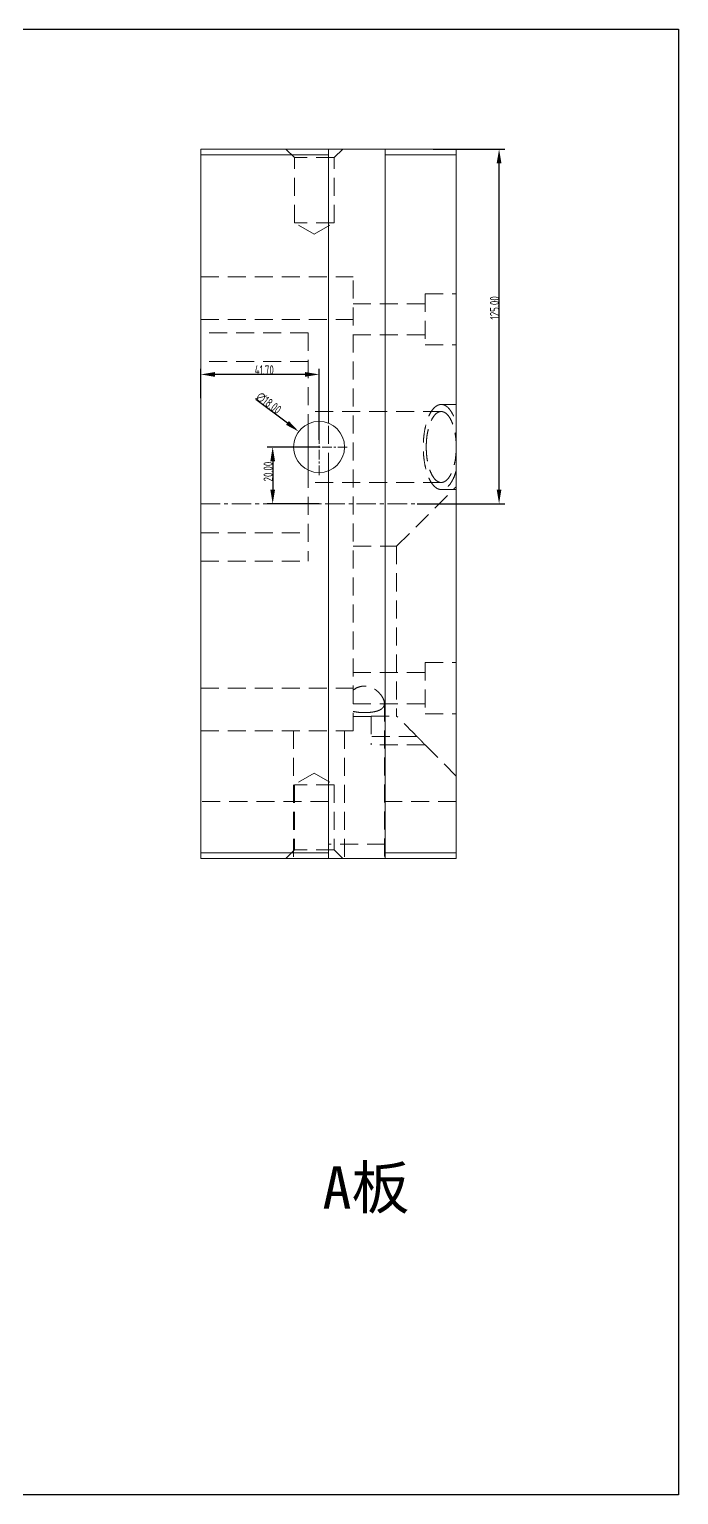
# Model space of a CAD drawing. Header units: millimetres. Extents: x 5647 to 7112, y -2229 to 2511.
# Drawn here: x 6466 to 6694, y -1515 to -998 of the extents above; entities that cross this region are included whole.
import ezdxf

# ---------------------------------------------------------------- set-up
doc = ezdxf.new("R2010")
doc.units = ezdxf.units.MM
doc.header["$PDSIZE"] = -5
doc.linetypes.add('CENTER', pattern=[0.6, 0.375, -0.075, 0.075, -0.075])
doc.linetypes.add('HIDDEN', pattern=[9.525, 6.35, -3.175])
doc.layers.get('0').update_dxf_attribs({"lineweight": 5})
doc.layers.get('Defpoints').update_dxf_attribs({"lineweight": 5})
doc.layers.add('DEFAULT_2', color=8, linetype='HIDDEN', lineweight=18)
doc.layers.add('粗实线', color=7, linetype='Continuous', lineweight=30)
doc.styles.add('A100', font='ARIAL.TTF')
doc.styles.add('标注', font='isocp.shx', dxfattribs={"width": 0.8, "bigfont": 'hztxt.shx'})
doc.dimstyles.new('副本 a4', dxfattribs={"dimtxt": 3.2, "dimasz": 5, "dimexe": 2, "dimexo": 0, "dimgap": 0, "dimtad": 1, "dimzin": 0, "dimdsep": 46, "dimtxsty": '标注', "dimcen": 0, "dimdle": 3, "dimclrd": 4, "dimclre": 4, "dimclrt": 6, "dimazin": 0, "dimtfac": 1, "dimtofl": 0, "dimtmove": 0, "dimatfit": 3, "dimfxl": 0, "dimtolj": 1, "dimarcsym": 0})

# ---------------------------------------------------------------- blocks, each defined once
blk = doc.blocks.new('*D308')
at = {"layer": 'Defpoints', "color": 0}
for p in [(6560.66, -1139.92), (6574.99, -1150.82)]:
    blk.add_point(p, dxfattribs=at)
at = {"layer": '粗实线', "color": 4, "lineweight": -2}
blk.add_line((6545.56, -1128.45), (6556.68, -1136.9), dxfattribs=at)
at = {"layer": '粗实线', "color": 4}
blk.add_solid([(6557.18, -1136.24), (6556.17, -1137.56), (6560.66, -1139.92)], dxfattribs=at)
at = {"layer": '粗实线', "color": 6, "insert": (6550.1, -1129.89), "char_height": 3.2, "attachment_point": 5, "rotation": 322.7682, "style": '标注'}
blk.add_mtext('\\A1;∅18.00', dxfattribs=at)
blk = doc.blocks.new('*D309')
at = {"layer": 'Defpoints', "color": 0}
for p in [(6567.83, -1145.37), (6551.48, -1165.37), (6567.83, -1165.37)]:
    blk.add_point(p, dxfattribs=at)
at = {"layer": '粗实线', "color": 4, "lineweight": -2}
for p, q in [((6567.83, -1145.37), (6549.48, -1145.37)), ((6551.48, -1150.37), (6551.48, -1160.37)), ((6567.83, -1165.37), (6549.48, -1165.37))]:
    blk.add_line(p, q, dxfattribs=at)
at = {"layer": '粗实线', "color": 4}
for points in [[(6550.65, -1150.37), (6552.31, -1150.37), (6551.48, -1145.37)], [(6550.65, -1160.37), (6552.31, -1160.37), (6551.48, -1165.37)]]:
    blk.add_solid(points, dxfattribs=at)
at = {"layer": '粗实线', "color": 6, "insert": (6549.88, -1154.03), "char_height": 3.2, "attachment_point": 5, "rotation": 90, "style": '标注'}
blk.add_mtext('\\A1;20.00', dxfattribs=at)
blk = doc.blocks.new('*D310')
at = {"layer": 'Defpoints', "color": 0}
for p in [(6526.13, -1119.78), (6526.13, -1128.1), (6567.83, -1142.81)]:
    blk.add_point(p, dxfattribs=at)
at = {"layer": '粗实线', "color": 4, "lineweight": -2}
for p, q in [((6526.13, -1128.1), (6526.13, -1117.78)), ((6562.83, -1119.78), (6531.13, -1119.78)), ((6567.83, -1142.81), (6567.83, -1117.78))]:
    blk.add_line(p, q, dxfattribs=at)
at = {"layer": '粗实线', "color": 4}
for points in [[(6531.13, -1118.95), (6531.13, -1120.62), (6526.13, -1119.78)], [(6562.83, -1118.95), (6562.83, -1120.62), (6567.83, -1119.78)]]:
    blk.add_solid(points, dxfattribs=at)
at = {"layer": '粗实线', "color": 6, "insert": (6548.52, -1118.18), "char_height": 3.2, "attachment_point": 5, "style": '标注'}
blk.add_mtext('\\A1;41.70', dxfattribs=at)
blk = doc.blocks.new('*D311')
at = {"layer": 'Defpoints', "color": 0}
for p in [(6607.99, -1040.37), (6631.21, -1040.37), (6602.39, -1165.37)]:
    blk.add_point(p, dxfattribs=at)
at = {"layer": '粗实线', "color": 4, "lineweight": -2}
for p, q in [((6607.99, -1040.37), (6633.21, -1040.37)), ((6631.21, -1160.37), (6631.21, -1045.37)), ((6602.39, -1165.37), (6633.21, -1165.37))]:
    blk.add_line(p, q, dxfattribs=at)
at = {"layer": '粗实线', "color": 4}
for points in [[(6630.37, -1045.37), (6632.04, -1045.37), (6631.21, -1040.37)], [(6630.37, -1160.37), (6632.04, -1160.37), (6631.21, -1165.37)]]:
    blk.add_solid(points, dxfattribs=at)
at = {"layer": '粗实线', "color": 6, "insert": (6629.61, -1096.32), "char_height": 3.2, "attachment_point": 5, "rotation": 90, "style": '标注'}
blk.add_mtext('\\A1;125.00', dxfattribs=at)

msp = doc.modelspace()

# ---------------------------------------------------------------- linework, layer by layer
at = {"color": 7, "linetype": 'Continuous'}
for p, q in [((6526.12569, -1040.37002), (6526.12569, -1290.37002)), ((6526.12569, -1040.37002), (6616.12569, -1040.37002)), ((6526.12569, -1042.37002), (6571.12569, -1042.37002)), ((6571.12569, -1040.37002), (6571.12569, -1136.99685)), ((6591.12569, -1040.37002), (6591.12569, -1290.37002)), ((6591.12569, -1042.37002), (6616.12569, -1042.37002)), ((6616.12569, -1040.37002), (6616.12569, -1290.37002)), ((6564.02569, -1137.28584), (6564.02569, -1153.4542)), ((6571.12569, -1153.74319), (6571.12569, -1290.37002)), ((6526.12569, -1288.37002), (6571.12569, -1288.37002)), ((6526.12569, -1290.37002), (6616.12569, -1290.37002)), ((6591.12569, -1288.37002), (6616.12569, -1288.37002))]:
    msp.add_line(p, q, dxfattribs=at)
at = {"color": 1, "linetype": 'CENTER', "ltscale": 9.144}
for p, q in [((6567.82569, -1155.27002), (6567.82569, -1135.47002)), ((6557.92569, -1145.37002), (6577.72569, -1145.37002))]:
    msp.add_line(p, q, dxfattribs=at)
at = {"color": 1, "linetype": 'CENTER', "ltscale": 18.288}
msp.add_line((6526.12569, -1165.37002), (6616.12569, -1165.37002), dxfattribs=at)
at = {"color": 7, "linetype": 'Continuous'}
msp.add_circle((6567.82569, -1145.37002), 9, dxfattribs=at)
at = {"layer": 'DEFAULT_2', "color": 8, "linetype": 'HIDDEN'}
for p, q in [((6559.12569, -1043.37002), (6556.12569, -1040.37002)), ((6559.12569, -1066.32857), (6559.12569, -1043.37002)), ((6573.12569, -1043.37002), (6559.12569, -1043.37002)), ((6573.12569, -1043.37002), (6576.12569, -1040.37002)), ((6573.12569, -1066.32857), (6573.12569, -1043.37002)), ((6573.12569, -1066.32857), (6559.12569, -1066.32857)), ((6566.12569, -1070.37002), (6559.12569, -1066.32857)), ((6566.12569, -1070.37002), (6573.12569, -1066.32857)), ((6526.12569, -1085.37002), (6579.82569, -1085.37002)), ((6579.82569, -1245.37002), (6579.82569, -1085.37002)), ((6605.12569, -1094.87002), (6579.82569, -1094.87002)), ((6605.12569, -1091.37002), (6616.12569, -1091.37002)), ((6605.12569, -1091.37141), (6605.12569, -1109.36863)), ((6526.12569, -1100.37002), (6579.82569, -1100.37002)), ((6564.02569, -1105.17002), (6526.12569, -1105.17002)), ((6564.02569, -1105.17002), (6564.02569, -1137.28584)), ((6605.12569, -1105.87002), (6579.82569, -1105.87002)), ((6605.12569, -1109.37002), (6616.12569, -1109.37002)), ((6564.02569, -1115.17002), (6526.12569, -1115.17002)), ((6610.84296, -1130.37002), (6616.12569, -1130.37002)), ((6610.84296, -1132.87002), (6564.02569, -1132.87002)), ((6571.12569, -1153.74319), (6571.12569, -1136.99685)), ((6564.02569, -1153.4542), (6564.02569, -1185.57002)), ((6610.84296, -1157.87002), (6564.02569, -1157.87002)), ((6595.12569, -1180.37002), (6616.12569, -1159.37002)), ((6610.84296, -1160.37002), (6616.12569, -1160.37002)), ((6526.12569, -1175.57002), (6564.02569, -1175.57002)), ((6579.82569, -1180.37002), (6595.12569, -1180.37002)), ((6595.12569, -1180.37002), (6595.12569, -1240.19346)), ((6526.12569, -1185.57002), (6564.02569, -1185.57002)), ((6605.12569, -1221.37002), (6616.12569, -1221.37002)), ((6605.12569, -1221.37141), (6605.12569, -1239.36863)), ((6605.12569, -1224.87002), (6579.82569, -1224.87002)), ((6526.12569, -1230.37002), (6579.82569, -1230.37002)), ((6605.12569, -1235.87002), (6579.82569, -1235.87002)), ((6590.82569, -1235.74718), (6590.82569, -1290.37002)), ((6605.12569, -1239.37002), (6616.12569, -1239.37002)), ((6579.82569, -1240.37002), (6586.12569, -1240.37002)), ((6586.12569, -1240.19346), (6595.12569, -1240.19346)), ((6586.12569, -1240.19346), (6586.12569, -1250.37002)), ((6526.12569, -1245.37002), (6579.82569, -1245.37002)), ((6558.82569, -1245.37002), (6558.82569, -1290.37002)), ((6576.82569, -1245.37002), (6576.82569, -1290.37002)), ((6602.26816, -1247.37002), (6586.12569, -1247.37002)), ((6605.12647, -1250.37002), (6586.12569, -1250.37002)), ((6605.12569, -1250.37002), (6616.12569, -1261.37002)), ((6566.12569, -1260.37002), (6559.12569, -1264.41147)), ((6566.12569, -1260.37002), (6573.12569, -1264.41147)), ((6573.12569, -1264.41147), (6559.12569, -1264.41147)), ((6559.12569, -1264.41147), (6559.12569, -1287.37002)), ((6573.12569, -1264.41147), (6573.12569, -1287.37002)), ((6571.12569, -1270.37002), (6526.12569, -1270.37002)), ((6616.12569, -1270.37002), (6591.12569, -1270.37002)), ((6591.12569, -1285.37002), (6571.12569, -1285.37002)), ((6559.12569, -1287.37002), (6556.12569, -1290.37002)), ((6573.12569, -1287.37002), (6559.12569, -1287.37002)), ((6573.12569, -1287.37002), (6576.12569, -1290.37002))]:
    msp.add_line(p, q, dxfattribs=at)
for centre, radius, start, end in [((6584.83466, -1237.87396), 8.4745, 123.9736727, 126.2325077), ((6583.42418, -1222.35625), 16.61563, 261.82962, 264.3878263), ((6583.66979, -1219.82582), 19.15795, 264.3968802, 266.2283352), ((6583.82184, -1217.24888), 21.73931, 266.275229, 270.0101534), ((6584.10598, -1221.20083), 17.77735, 274.8685221, 276.5836343)]:
    msp.add_arc(centre, radius, start, end, dxfattribs=at)
for points, knots in [([(6610.84296, -1160.36995), (6610.63445, -1160.3699), (6610.20706, -1160.31915), (6609.58149, -1160.09504), (6608.97273, -1159.72763), (6608.15162, -1159.02192), (6607.21035, -1157.77787), (6606.27328, -1155.90141), (6605.50494, -1153.6343), (6604.93419, -1151.0588), (6604.58247, -1148.26911), (6604.46367, -1145.37002), (6604.58247, -1142.47093), (6604.93419, -1139.68124), (6605.50494, -1137.10574), (6606.27328, -1134.83863), (6607.21035, -1132.96217), (6608.15162, -1131.71813), (6608.97273, -1131.01241), (6609.58149, -1130.645), (6610.20706, -1130.42089), (6610.63445, -1130.37014), (6610.84296, -1130.37009)], [0, 0, 0, 0, 0.017931913, 0.036626381, 0.056736649, 0.078735548, 0.12939135, 0.189540281, 0.25850668, 0.334718207, 0.416040649, 0.5, 0.583959351, 0.665281794, 0.74149332, 0.810459719, 0.87060865, 0.921264452, 0.94326335, 0.963373619, 0.982068087, 1, 1, 1, 1]), ([(6610.84296, -1130.37009), (6611.10525, -1130.37002), (6611.64979, -1130.45231), (6612.43276, -1130.80957), (6613.18118, -1131.38701), (6613.88805, -1132.17097), (6614.54666, -1133.14999), (6615.38583, -1134.76741), (6615.85798, -1136.12348), (6616.12569, -1137.07846)], [0, 0, 0, 0, 0.086837648, 0.179366514, 0.28204741, 0.397632922, 0.527415113, 0.671641235, 1, 1, 1, 1]), ([(6605.56024, -1145.37002), (6605.56024, -1144.55659), (6605.62599, -1142.95408), (6605.91884, -1140.6295), (6606.39481, -1138.48299), (6607.03451, -1136.59413), (6607.8168, -1135.0293), (6608.71515, -1133.83992), (6609.59104, -1133.17139), (6610.31301, -1132.91225), (6610.66921, -1132.87013), (6610.84296, -1132.87013)], [0, 0, 0, 0, 0.167937271, 0.330677125, 0.483122493, 0.621104376, 0.741437642, 0.842777253, 0.926724274, 0.964126649, 1, 1, 1, 1]), ([(6610.84296, -1132.87013), (6611.01672, -1132.87013), (6611.37292, -1132.91225), (6612.09489, -1133.17139), (6612.97078, -1133.83992), (6613.86913, -1135.0293), (6614.65142, -1136.59413), (6615.29112, -1138.48299), (6615.76709, -1140.6295), (6616.05994, -1142.95408), (6616.12569, -1144.55659), (6616.12569, -1145.37002)], [0, 0, 0, 0, 0.035873351, 0.073275726, 0.157222747, 0.258562358, 0.378895624, 0.516877507, 0.669322875, 0.832062729, 1, 1, 1, 1]), ([(6610.84296, -1157.86991), (6610.66921, -1157.86991), (6610.31301, -1157.82779), (6609.59104, -1157.56865), (6608.71515, -1156.90012), (6607.8168, -1155.71074), (6607.03451, -1154.14592), (6606.39481, -1152.25705), (6605.91884, -1150.11054), (6605.62599, -1147.78596), (6605.56024, -1146.18345), (6605.56024, -1145.37002)], [0, 0, 0, 0, 0.035873351, 0.073275726, 0.157222747, 0.258562358, 0.378895624, 0.516877507, 0.669322875, 0.832062729, 1, 1, 1, 1]), ([(6616.12569, -1145.37002), (6616.12569, -1146.18345), (6616.05994, -1147.78596), (6615.76709, -1150.11054), (6615.29112, -1152.25705), (6614.65142, -1154.14592), (6613.86913, -1155.71074), (6612.97078, -1156.90012), (6612.09489, -1157.56865), (6611.37292, -1157.82779), (6611.01672, -1157.86991), (6610.84296, -1157.86991)], [0, 0, 0, 0, 0.167937271, 0.330677125, 0.483122493, 0.621104376, 0.741437642, 0.842777253, 0.926724274, 0.964126649, 1, 1, 1, 1]), ([(6616.12569, -1153.66158), (6615.85798, -1154.61656), (6615.38583, -1155.97263), (6614.54666, -1157.59006), (6613.88805, -1158.56907), (6613.18118, -1159.35304), (6612.43276, -1159.93047), (6611.64979, -1160.28773), (6611.10525, -1160.37002), (6610.84296, -1160.36995)], [0, 0, 0, 0, 0.328358765, 0.472584887, 0.602367077, 0.71795259, 0.820633486, 0.913162352, 1, 1, 1, 1]), ([(6583.82569, -1229.63138), (6583.44925, -1229.63138), (6582.70296, -1229.70454), (6581.31925, -1230.10286), (6580.38237, -1230.6304), (6579.82569, -1231.03821)], [0, 0, 0, 0, 0.262451722, 0.518895377, 1, 1, 1, 1]), ([(6590.82572, -1235.74717), (6590.82581, -1235.12203), (6590.50028, -1234.13284), (6589.76485, -1232.94326), (6588.97946, -1232.00584), (6587.99388, -1231.11932), (6586.79678, -1230.34151), (6585.38925, -1229.77424), (6584.35254, -1229.63138), (6583.82569, -1229.63138)], [0, 0, 0, 0, 0.18669664, 0.297123421, 0.418464157, 0.550169368, 0.691809167, 0.84265878, 1, 1, 1, 1]), ([(6579.82569, -1238.56268), (6580.44625, -1238.71986), (6581.77902, -1238.92699), (6583.12262, -1238.9882), (6583.82569, -1238.9882)], [0, 0, 0, 0, 0.47657869, 1, 1, 1, 1]), ([(6581.06281, -1238.80323), (6580.9548, -1238.7876), (6580.53964, -1238.72285), (6580.12723, -1238.63906), (6579.82569, -1238.56268)], [0, 0, 0, 0, 0.259727312, 1, 1, 1, 1]), ([(6583.82569, -1238.9882), (6584.30668, -1238.9882), (6585.24885, -1238.95818), (6586.60748, -1238.82022), (6587.84275, -1238.58347), (6588.90608, -1238.24071), (6589.7637, -1237.78338), (6590.3898, -1237.2009), (6590.75657, -1236.50218), (6590.82568, -1235.99732), (6590.82572, -1235.74717)], [0, 0, 0, 0, 0.170031956, 0.332955184, 0.482307594, 0.613886619, 0.726521334, 0.823327101, 0.911571275, 1, 1, 1, 1]), ([(6585.61474, -1238.91404), (6585.46803, -1238.92658), (6584.87265, -1238.97042), (6584.27541, -1238.9882), (6583.82569, -1238.9882)], [0, 0, 0, 0, 0.246660737, 1, 1, 1, 1]), ([(6587.27983, -1238.68541), (6587.1887, -1238.70352), (6586.81208, -1238.77377), (6586.43247, -1238.8276), (6586.14422, -1238.86095)], [0, 0, 0, 0, 0.242534242, 1, 1, 1, 1]), ([(6587.85591, -1238.55489), (6587.80924, -1238.56688), (6587.61816, -1238.61443), (6587.4257, -1238.65643), (6587.27983, -1238.68541)], [0, 0, 0, 0, 0.244719528, 1, 1, 1, 1]), ([(6588.72499, -1238.28047), (6588.6571, -1238.30667), (6588.37171, -1238.4112), (6588.07977, -1238.49738), (6587.85591, -1238.55489)], [0, 0, 0, 0, 0.239451108, 1, 1, 1, 1]), ([(6589.25318, -1238.04513), (6589.21174, -1238.06643), (6589.03897, -1238.15205), (6588.86138, -1238.22781), (6588.72499, -1238.28047)], [0, 0, 0, 0, 0.241691467, 1, 1, 1, 1]), ([(6589.86012, -1237.66355), (6589.815, -1237.69854), (6589.62209, -1237.84006), (6589.41511, -1237.96188), (6589.25318, -1238.04513)], [0, 0, 0, 0, 0.238738866, 1, 1, 1, 1]), ([(6590.23548, -1237.31626), (6590.20788, -1237.34707), (6590.09097, -1237.47136), (6589.96224, -1237.58435), (6589.86012, -1237.66355)], [0, 0, 0, 0, 0.24247217, 1, 1, 1, 1]), ([(6590.58554, -1236.80595), (6590.56287, -1236.85112), (6590.46386, -1237.03258), (6590.33963, -1237.20001), (6590.23548, -1237.31626)], [0, 0, 0, 0, 0.244611429, 1, 1, 1, 1]), ([(6590.82565, -1235.74713), (6590.82565, -1235.78218), (6590.82303, -1235.92049), (6590.80962, -1236.05865), (6590.793, -1236.16058)], [0, 0, 0, 0, 0.253396292, 1, 1, 1, 1]), ([(6602.26816, -1247.37002), (6602.43376, -1247.53626), (6602.7615, -1247.8677), (6603.24303, -1248.3615), (6603.70391, -1248.84075), (6604.06939, -1249.22581), (6604.34187, -1249.51574), (6604.52628, -1249.71317), (6604.69266, -1249.8924), (6604.83707, -1250.04903), (6604.94208, -1250.16356), (6605.01132, -1250.23985), (6605.05238, -1250.28487), (6605.08206, -1250.31896), (6605.10936, -1250.34735), (6605.11477, -1250.35806), (6605.12866, -1250.37002), (6605.12647, -1250.37002)], [0, 0, 0, 0, 0.169866364, 0.337427389, 0.499292123, 0.651190089, 0.721747675, 0.787321843, 0.84676774, 0.898760521, 0.941616499, 0.95907873, 0.97362256, 0.985107614, 0.99341206, 0.998414657, 1, 1, 1, 1])]:
    msp.add_open_spline(points, degree=3, knots=knots, dxfattribs=at)
for points in [[(6590.793, -1236.16058), (6590.75665, -1236.3836), (6590.6869, -1236.60399), (6590.58554, -1236.80595)], [(6602.26816, -1247.37002), (6599.88623, -1244.97893), (6597.50515, -1242.587), (6595.12569, -1240.19346)]]:
    msp.add_open_spline(points, degree=3, dxfattribs=at)
at = {"layer": '粗实线'}
msp.add_lwpolyline([(6054.6849, -998.13), (6694.46055, -998.13), (6694.46055, -1514.67853), (6054.6849, -1514.67853)], close=True, dxfattribs=at)

# ---------------------------------------------------------------- texts
at = {"layer": '粗实线', "insert": (6569.01699, -1398.90329), "char_height": 15, "width": 148.8118186, "attachment_point": 1, "style": 'A100'}
msp.add_mtext('{\\fSimSun|b0|i0|c134|p2;A板}', dxfattribs=at)

# ---------------------------------------------------------------- dimensions: what is measured, and where the dimension line sits
at = {"layer": '粗实线'}
for base, p1, p2, picture, middle in [((6631.20604, -1040.37002), (6602.38752, -1165.37002), (6607.9912, -1040.37002), '*D311', (6631.20604, -1096.31558)), ((6551.48155, -1165.37002), (6567.82569, -1145.37002), (6567.82569, -1165.37002), '*D309', (6551.48155, -1154.03305))]:
    dim = msp.add_linear_dim(base=base, p1=p1, p2=p2, angle=90, dimstyle='副本 a4', dxfattribs=at)
    dim.commit()
    dim.dimension.update_dxf_attribs({"geometry": picture, "text_midpoint": middle, "dimtype": 160})
dim = msp.add_linear_dim(base=(6526.12569, -1119.78409), p1=(6567.82569, -1142.81449), p2=(6526.12569, -1128.10235), dimstyle='副本 a4', dxfattribs=at)
dim.commit()
dim.dimension.update_dxf_attribs({"geometry": '*D310', "text_midpoint": (6548.52322, -1119.78409), "dimtype": 160})
dim = msp.add_diameter_dim_2p(p1=(6574.99144, -1150.8154), p2=(6560.65995, -1139.92464), dimstyle='副本 a4', dxfattribs=at)
dim.commit()
dim.dimension.update_dxf_attribs({"geometry": '*D308', "text_midpoint": (6550.09833, -1129.88912)})

doc.saveas('drawing.dxf')
